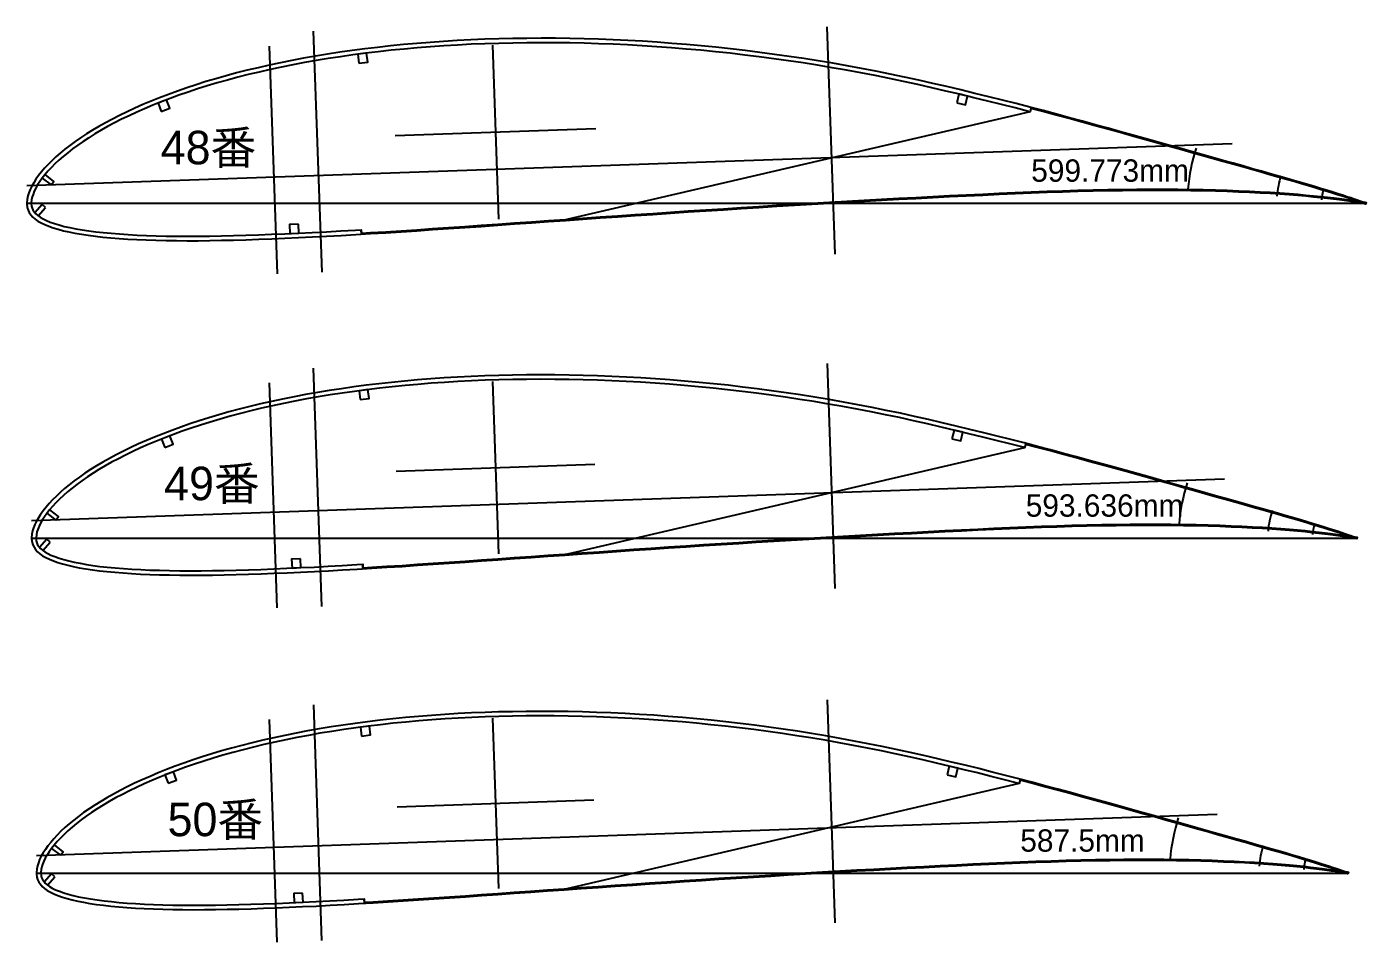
# Model space of a CAD drawing. Header units: metres. Extents: x -217 to 403, y -3621 to 82.
# Drawn here: x -210 to 390, y -781 to -371 of the extents above; entities that cross this region are included whole.
import ezdxf

# ---------------------------------------------------------------- set-up
doc = ezdxf.new("R2010")
doc.units = ezdxf.units.M
for name, color, linetype in [('FoilLayer', 7, 'Continuous'), ('RefFoilLayer', 7, 'Continuous'), ('StringerLayer', 7, 'Continuous'), ('SubLayer', 7, 'Continuous'), ('TextLayer', 7, 'Continuous')]:
    doc.layers.add(name, color=color, linetype=linetype)
doc.styles.add('MSゴシック', font='bigfont')

msp = doc.modelspace()

# ---------------------------------------------------------------- linework, layer by layer
at = {"layer": 'FoilLayer'}
for p, q in [((239.91, -407.11), (239.4, -409.04)), ((239.4, -409.04), (29.99, -457.77)), ((-59.98, -463.84), (-60.1, -461.85)), ((237.45, -557.55), (236.95, -559.48)), ((236.95, -559.48), (29.68, -607.7)), ((-59.36, -613.7), (-59.48, -611.7)), ((234.49, -709.92), (29.37, -757.62)), ((235, -707.99), (234.49, -709.92)), ((-58.75, -763.56), (-58.87, -761.56))]:
    msp.add_line(p, q, dxfattribs=at)
for points in [[(389.7, -450.39), (389.59, -450.35), (389.23, -450.23), (388.67, -450.04), (387.89, -449.77), (386.92, -449.43), (385.76, -449.03), (384.4, -448.57), (382.85, -448.06), (381.13, -447.48), (379.22, -446.87), (377.14, -446.19), (374.87, -445.48), (372.43, -444.73), (369.81, -443.92), (367.03, -443.08), (364.07, -442.2), (360.95, -441.27), (357.66, -440.31), (354.2, -439.32), (350.57, -438.29), (346.79, -437.21), (342.85, -436.09), (338.77, -434.93), (334.54, -433.73), (330.16, -432.5), (325.65, -431.23), (321.01, -429.91), (316.24, -428.57), (311.36, -427.19), (306.36, -425.79), (301.24, -424.35), (296.01, -422.89), (290.69, -421.4), (285.28, -419.89), (279.78, -418.36), (274.18, -416.82), (268.5, -415.26), (262.75, -413.68), (256.94, -412.1), (251.06, -410.52), (245.12, -408.94), (239.79, -407.54), (239.4, -409.04), (238.72, -408.87), (232.67, -407.3), (226.57, -405.75), (220.43, -404.22), (214.22, -402.7), (207.98, -401.2), (201.7, -399.71), (195.41, -398.25), (189.1, -396.83), (182.78, -395.45), (176.41, -394.12), (170.02, -392.84), (163.6, -391.6), (157.16, -390.41), (150.7, -389.28), (144.23, -388.19), (137.73, -387.16), (131.21, -386.19), (124.67, -385.27), (118.13, -384.4), (111.58, -383.59), (105.03, -382.83), (98.47, -382.13), (91.89, -381.49), (85.33, -380.9), (78.76, -380.37), (72.21, -379.88), (65.67, -379.46), (59.14, -379.09), (52.63, -378.79), (46.13, -378.54), (39.66, -378.34), (33.22, -378.2), (26.81, -378.11), (20.44, -378.09), (14.08, -378.13), (7.76, -378.22), (1.5, -378.36), (-4.73, -378.55), (-10.89, -378.8), (-17.01, -379.12), (-23.09, -379.49), (-29.12, -379.92), (-35.08, -380.39), (-40.97, -380.91), (-46.78, -381.49), (-52.55, -382.13), (-58.24, -382.83), (-63.87, -383.57), (-69.42, -384.36), (-74.88, -385.19), (-80.26, -386.07), (-85.55, -387.01), (-90.77, -387.99), (-95.9, -389.03), (-100.94, -390.1), (-105.89, -391.21), (-110.71, -392.36), (-115.45, -393.57), (-120.1, -394.82), (-124.66, -396.11), (-129.09, -397.43), (-133.43, -398.79), (-137.66, -400.18), (-141.78, -401.61), (-145.78, -403.07), (-149.69, -404.57), (-153.48, -406.09), (-157.15, -407.63), (-160.69, -409.19), (-164.12, -410.78), (-167.43, -412.39), (-170.64, -414.02), (-173.7, -415.65), (-176.65, -417.31), (-179.45, -418.95), (-182.13, -420.62), (-184.69, -422.31), (-187.13, -424), (-189.43, -425.68), (-191.6, -427.36), (-193.63, -429.02), (-195.52, -430.68), (-197.29, -432.34), (-198.92, -433.99), (-200.43, -435.62), (-201.8, -437.21), (-203.03, -438.79), (-204.13, -440.31), (-205.08, -441.78), (-205.9, -443.24), (-206.56, -444.57), (-207.13, -446.04), (-207.51, -447.07), (-207.78, -448.44), (-207.92, -449.82), (-207.93, -450.09), (-207.83, -451.29), (-207.57, -452.14), (-207.18, -452.97), (-206.6, -453.83), (-205.88, -454.66), (-204.98, -455.47), (-203.92, -456.24), (-202.66, -456.98), (-201.14, -457.69), (-199.4, -458.39), (-197.45, -459.07), (-195.37, -459.72), (-193.11, -460.33), (-190.65, -460.88), (-187.99, -461.4), (-185.14, -461.9), (-182.15, -462.36), (-178.99, -462.78), (-175.65, -463.14), (-172.12, -463.46), (-168.41, -463.76), (-164.54, -464.04), (-160.55, -464.27), (-156.38, -464.44), (-152.05, -464.57), (-147.54, -464.67), (-142.88, -464.74), (-138.08, -464.77), (-133.15, -464.75), (-128.04, -464.69), (-122.77, -464.59), (-117.35, -464.48), (-111.82, -464.33), (-106.15, -464.14), (-100.34, -463.91), (-94.38, -463.65), (-88.28, -463.38), (-82.07, -463.09), (-75.76, -462.76), (-69.32, -462.4), (-62.74, -462), (-60.1, -461.85), (-60, -463.39), (-55.95, -463.15), (-49.16, -462.75), (-42.29, -462.31), (-35.3, -461.84), (-28.21, -461.35), (-21.02, -460.87), (-13.75, -460.39), (-6.42, -459.88), (0.99, -459.35), (8.49, -458.82), (16.06, -458.28), (23.69, -457.76), (31.36, -457.23), (39.07, -456.68), (46.85, -456.12), (54.68, -455.58), (62.53, -455.06), (70.4, -454.52), (78.29, -453.98), (86.22, -453.44), (94.17, -452.92), (102.11, -452.42), (110.04, -451.93), (117.96, -451.42), (125.89, -450.92), (133.81, -450.44), (141.7, -449.98), (149.54, -449.53), (157.35, -449.06), (165.15, -448.62), (172.9, -448.19), (180.59, -447.78), (188.22, -447.37), (195.8, -446.96), (203.34, -446.57), (210.81, -446.21), (218.2, -445.87), (225.51, -445.53), (232.75, -445.2), (239.92, -444.9), (247, -444.64), (253.97, -444.41), (260.84, -444.19), (267.61, -444.01), (274.28, -443.87), (280.81, -443.78), (287.2, -443.72), (293.45, -443.68), (299.57, -443.67), (305.54, -443.71), (311.34, -443.79), (316.96, -443.89), (322.43, -444.02), (327.72, -444.18), (332.83, -444.37), (337.73, -444.59), (342.45, -444.82), (346.97, -445.07), (351.3, -445.35), (355.41, -445.66), (359.29, -445.98), (362.95, -446.3), (366.39, -446.61), (369.61, -446.94), (372.6, -447.27), (375.36, -447.59), (377.87, -447.91), (380.14, -448.21), (382.17, -448.49), (383.97, -448.74), (385.53, -448.96), (386.85, -449.15), (387.94, -449.32), (388.8, -449.45), (389.41, -449.54), (389.8, -449.6), (389.93, -449.62)], [(385.71, -600.4), (385.6, -600.35), (385.25, -600.23), (384.69, -600.04), (383.92, -599.77), (382.96, -599.44), (381.81, -599.04), (380.47, -598.59), (378.94, -598.08), (377.23, -597.51), (375.34, -596.9), (373.28, -596.24), (371.04, -595.53), (368.62, -594.78), (366.03, -593.99), (363.27, -593.15), (360.35, -592.28), (357.25, -591.37), (354, -590.42), (350.57, -589.43), (346.99, -588.41), (343.24, -587.34), (339.34, -586.24), (335.3, -585.09), (331.11, -583.91), (326.78, -582.68), (322.32, -581.42), (317.72, -580.12), (313.01, -578.79), (308.18, -577.43), (303.22, -576.04), (298.15, -574.62), (292.98, -573.17), (287.72, -571.69), (282.36, -570.2), (276.92, -568.69), (271.38, -567.17), (265.76, -565.62), (260.06, -564.06), (254.31, -562.49), (248.49, -560.93), (242.61, -559.37), (237.34, -557.98), (236.95, -559.48), (236.27, -559.31), (230.28, -557.76), (224.25, -556.22), (218.17, -554.71), (212.03, -553.21), (205.84, -551.72), (199.63, -550.25), (193.41, -548.8), (187.16, -547.39), (180.9, -546.02), (174.61, -544.72), (168.27, -543.45), (161.92, -542.22), (155.55, -541.04), (149.16, -539.92), (142.75, -538.85), (136.32, -537.83), (129.86, -536.86), (123.4, -535.95), (116.92, -535.09), (110.44, -534.29), (103.95, -533.53), (97.46, -532.85), (90.95, -532.21), (84.45, -531.63), (77.95, -531.1), (71.47, -530.62), (64.99, -530.2), (58.54, -529.84), (52.09, -529.54), (45.66, -529.29), (39.25, -529.09), (32.88, -528.95), (26.54, -528.87), (20.23, -528.84), (13.94, -528.89), (7.68, -528.97), (1.48, -529.11), (-4.68, -529.31), (-10.78, -529.55), (-16.84, -529.87), (-22.85, -530.23), (-28.82, -530.65), (-34.72, -531.12), (-40.54, -531.64), (-46.3, -532.21), (-52.01, -532.85), (-57.64, -533.53), (-63.21, -534.27), (-68.71, -535.05), (-74.11, -535.87), (-79.43, -536.74), (-84.68, -537.67), (-89.84, -538.65), (-94.92, -539.67), (-99.91, -540.73), (-104.8, -541.83), (-109.58, -542.97), (-114.27, -544.16), (-118.87, -545.4), (-123.37, -546.68), (-127.77, -547.99), (-132.06, -549.33), (-136.24, -550.71), (-140.32, -552.12), (-144.29, -553.57), (-148.15, -555.05), (-151.9, -556.55), (-155.53, -558.08), (-159.04, -559.62), (-162.43, -561.2), (-165.71, -562.79), (-168.88, -564.41), (-171.92, -566.02), (-174.83, -567.66), (-177.61, -569.29), (-180.26, -570.94), (-182.78, -572.61), (-185.2, -574.28), (-187.48, -575.95), (-189.63, -577.61), (-191.63, -579.25), (-193.51, -580.89), (-195.25, -582.54), (-196.87, -584.16), (-198.36, -585.78), (-199.72, -587.35), (-200.94, -588.91), (-202.02, -590.42), (-202.97, -591.88), (-203.78, -593.32), (-204.43, -594.64), (-204.99, -596.09), (-205.36, -597.11), (-205.63, -598.46), (-205.77, -599.82), (-205.78, -600.09), (-205.68, -601.27), (-205.43, -602.11), (-205.05, -602.93), (-204.48, -603.77), (-203.76, -604.59), (-202.87, -605.4), (-201.82, -606.16), (-200.57, -606.89), (-199.08, -607.59), (-197.35, -608.28), (-195.43, -608.96), (-193.37, -609.6), (-191.13, -610.2), (-188.69, -610.75), (-186.06, -611.26), (-183.24, -611.76), (-180.28, -612.22), (-177.16, -612.63), (-173.85, -612.99), (-170.35, -613.3), (-166.68, -613.6), (-162.86, -613.87), (-158.9, -614.1), (-154.78, -614.27), (-150.5, -614.4), (-146.03, -614.5), (-141.42, -614.57), (-136.67, -614.6), (-131.79, -614.58), (-126.73, -614.52), (-121.52, -614.42), (-116.15, -614.31), (-110.68, -614.17), (-105.07, -613.98), (-99.32, -613.75), (-93.41, -613.49), (-87.37, -613.22), (-81.23, -612.93), (-74.98, -612.61), (-68.61, -612.25), (-62.1, -611.86), (-59.48, -611.7), (-59.39, -613.25), (-55.38, -613.01), (-48.66, -612.61), (-41.85, -612.18), (-34.94, -611.72), (-27.93, -611.23), (-20.81, -610.75), (-13.61, -610.28), (-6.35, -609.77), (0.98, -609.25), (8.4, -608.72), (15.9, -608.19), (23.45, -607.68), (31.03, -607.15), (38.67, -606.6), (46.38, -606.06), (54.12, -605.52), (61.89, -605), (69.68, -604.47), (77.49, -603.94), (85.34, -603.4), (93.21, -602.89), (101.07, -602.39), (108.91, -601.9), (116.76, -601.4), (124.61, -600.9), (132.44, -600.44), (140.25, -599.98), (148.01, -599.53), (155.74, -599.07), (163.46, -598.62), (171.13, -598.2), (178.74, -597.8), (186.29, -597.4), (193.8, -596.99), (201.26, -596.6), (208.65, -596.24), (215.97, -595.91), (223.2, -595.57), (230.37, -595.24), (237.46, -594.94), (244.47, -594.69), (251.37, -594.46), (258.17, -594.25), (264.87, -594.06), (271.47, -593.93), (277.94, -593.84), (284.26, -593.78), (290.45, -593.74), (296.5, -593.73), (302.41, -593.77), (308.16, -593.85), (313.72, -593.95), (319.13, -594.08), (324.37, -594.23), (329.42, -594.42), (334.28, -594.64), (338.94, -594.87), (343.42, -595.12), (347.71, -595.39), (351.77, -595.7), (355.61, -596.01), (359.23, -596.33), (362.64, -596.64), (365.83, -596.96), (368.79, -597.29), (371.52, -597.61), (374, -597.93), (376.25, -598.22), (378.26, -598.5), (380.04, -598.75), (381.58, -598.97), (382.9, -599.16), (383.97, -599.32), (384.82, -599.45), (385.42, -599.54), (385.81, -599.6), (385.94, -599.62)], [(381.73, -750.4), (381.61, -750.36), (381.26, -750.24), (380.71, -750.04), (379.95, -749.78), (379, -749.45), (377.86, -749.06), (376.53, -748.61), (375.02, -748.11), (373.33, -747.54), (371.46, -746.94), (369.42, -746.28), (367.2, -745.58), (364.81, -744.84), (362.24, -744.06), (359.51, -743.23), (356.62, -742.36), (353.56, -741.46), (350.34, -740.52), (346.95, -739.55), (343.4, -738.54), (339.69, -737.48), (335.83, -736.39), (331.83, -735.25), (327.69, -734.08), (323.4, -732.87), (318.98, -731.62), (314.44, -730.33), (309.77, -729.02), (304.99, -727.67), (300.09, -726.29), (295.07, -724.89), (289.95, -723.45), (284.74, -721.99), (279.44, -720.51), (274.05, -719.02), (268.57, -717.51), (263.01, -715.98), (257.37, -714.44), (251.68, -712.88), (245.92, -711.34), (240.1, -709.79), (234.89, -708.42), (234.49, -709.92), (233.83, -709.75), (227.9, -708.22), (221.93, -706.7), (215.91, -705.19), (209.83, -703.71), (203.71, -702.24), (197.56, -700.78), (191.4, -699.35), (185.22, -697.96), (179.03, -696.6), (172.8, -695.31), (166.53, -694.05), (160.25, -692.84), (153.94, -691.67), (147.61, -690.56), (141.27, -689.5), (134.9, -688.49), (128.52, -687.54), (122.12, -686.63), (115.71, -685.78), (109.3, -684.99), (102.88, -684.24), (96.45, -683.56), (90.01, -682.94), (83.58, -682.35), (77.15, -681.83), (70.73, -681.36), (64.32, -680.94), (57.93, -680.59), (51.55, -680.29), (45.18, -680.04), (38.84, -679.85), (32.54, -679.71), (26.26, -679.62), (20.02, -679.6), (13.79, -679.64), (7.61, -679.73), (1.47, -679.86), (-4.63, -680.06), (-10.67, -680.3), (-16.66, -680.61), (-22.61, -680.98), (-28.52, -681.39), (-34.36, -681.85), (-40.12, -682.36), (-45.82, -682.93), (-51.47, -683.56), (-57.04, -684.24), (-62.55, -684.97), (-67.99, -685.74), (-73.34, -686.55), (-78.61, -687.42), (-83.8, -688.34), (-88.91, -689.3), (-93.93, -690.31), (-98.87, -691.37), (-103.71, -692.45), (-108.44, -693.58), (-113.08, -694.76), (-117.63, -695.99), (-122.09, -697.25), (-126.44, -698.54), (-130.69, -699.87), (-134.83, -701.24), (-138.86, -702.64), (-142.79, -704.07), (-146.61, -705.54), (-150.32, -707.02), (-153.92, -708.53), (-157.39, -710.06), (-160.75, -711.62), (-163.99, -713.19), (-167.12, -714.79), (-170.13, -716.39), (-173.02, -718.01), (-175.76, -719.62), (-178.38, -721.26), (-180.88, -722.91), (-183.27, -724.57), (-185.53, -726.21), (-187.66, -727.85), (-189.64, -729.48), (-191.49, -731.1), (-193.22, -732.73), (-194.82, -734.34), (-196.29, -735.94), (-197.64, -737.5), (-198.85, -739.04), (-199.92, -740.53), (-200.85, -741.97), (-201.65, -743.4), (-202.3, -744.7), (-202.85, -746.13), (-203.22, -747.14), (-203.49, -748.47), (-203.62, -749.82), (-203.63, -750.08), (-203.53, -751.25), (-203.29, -752.08), (-202.91, -752.89), (-202.35, -753.72), (-201.64, -754.53), (-200.76, -755.33), (-199.73, -756.08), (-198.49, -756.8), (-197.01, -757.5), (-195.31, -758.18), (-193.4, -758.84), (-191.36, -759.48), (-189.15, -760.07), (-186.74, -760.62), (-184.14, -761.13), (-181.35, -761.61), (-178.42, -762.07), (-175.32, -762.48), (-172.05, -762.83), (-168.59, -763.15), (-164.96, -763.44), (-161.18, -763.71), (-157.26, -763.94), (-153.18, -764.1), (-148.94, -764.23), (-144.52, -764.33), (-139.96, -764.4), (-135.26, -764.43), (-130.43, -764.41), (-125.42, -764.35), (-120.26, -764.25), (-114.95, -764.14), (-109.53, -764), (-103.98, -763.81), (-98.29, -763.59), (-92.45, -763.33), (-86.47, -763.07), (-80.39, -762.78), (-74.21, -762.46), (-67.9, -762.1), (-61.46, -761.72), (-58.87, -761.56), (-58.78, -763.11), (-54.81, -762.88), (-48.16, -762.48), (-41.42, -762.05), (-34.58, -761.59), (-27.64, -761.11), (-20.59, -760.64), (-13.47, -760.17), (-6.29, -759.67), (0.97, -759.15), (8.32, -758.63), (15.73, -758.11), (23.21, -757.59), (30.71, -757.07), (38.27, -756.53), (45.9, -755.99), (53.56, -755.46), (61.25, -754.94), (68.96, -754.42), (76.69, -753.89), (84.46, -753.36), (92.24, -752.85), (100.02, -752.37), (107.79, -751.88), (115.55, -751.38), (123.32, -750.89), (131.07, -750.43), (138.8, -749.97), (146.48, -749.53), (154.13, -749.07), (161.77, -748.63), (169.36, -748.22), (176.9, -747.82), (184.37, -747.42), (191.8, -747.01), (199.18, -746.63), (206.5, -746.28), (213.74, -745.94), (220.89, -745.61), (227.99, -745.29), (235.01, -744.99), (241.94, -744.74), (248.78, -744.52), (255.5, -744.3), (262.14, -744.12), (268.67, -743.99), (275.07, -743.9), (281.32, -743.84), (287.44, -743.8), (293.44, -743.79), (299.29, -743.83), (304.97, -743.91), (310.48, -744.01), (315.83, -744.13), (321.01, -744.29), (326.02, -744.47), (330.82, -744.69), (335.44, -744.92), (339.87, -745.16), (344.11, -745.43), (348.14, -745.74), (351.94, -746.05), (355.52, -746.36), (358.9, -746.67), (362.05, -746.99), (364.98, -747.31), (367.68, -747.63), (370.14, -747.94), (372.37, -748.24), (374.35, -748.51), (376.12, -748.76), (377.64, -748.97), (378.94, -749.16), (380, -749.32), (380.85, -749.45), (381.44, -749.54), (381.83, -749.6), (381.96, -749.62)]]:
    msp.add_lwpolyline(points, close=True, dxfattribs=at)
at = {"layer": 'RefFoilLayer'}
for points in [[(389.85, -449.97), (389.73, -449.93), (389.38, -449.81), (388.81, -449.61), (388.04, -449.34), (387.07, -449), (385.9, -448.6), (384.54, -448.15), (383, -447.63), (381.27, -447.06), (379.36, -446.44), (377.27, -445.77), (375.01, -445.05), (372.57, -444.3), (369.95, -443.49), (367.16, -442.65), (364.2, -441.76), (361.07, -440.84), (357.78, -439.88), (354.32, -438.89), (350.7, -437.85), (346.91, -436.77), (342.97, -435.66), (338.89, -434.5), (334.66, -433.3), (330.28, -432.07), (325.77, -430.79), (321.13, -429.48), (316.37, -428.14), (311.48, -426.76), (306.48, -425.35), (301.36, -423.92), (296.13, -422.46), (290.81, -420.96), (285.4, -419.45), (279.9, -417.93), (274.3, -416.39), (268.62, -414.83), (262.87, -413.25), (257.05, -411.66), (251.17, -410.08), (245.23, -408.51), (239.22, -406.93), (233.16, -405.36), (227.06, -403.81), (220.9, -402.27), (214.69, -400.76), (208.44, -399.26), (202.15, -397.76), (195.85, -396.3), (189.53, -394.87), (183.18, -393.49), (176.81, -392.16), (170.39, -390.88), (163.97, -389.64), (157.51, -388.44), (151.03, -387.3), (144.54, -386.22), (138.02, -385.19), (131.49, -384.21), (124.94, -383.29), (118.38, -382.42), (111.81, -381.6), (105.24, -380.84), (98.66, -380.14), (92.07, -379.5), (85.49, -378.91), (78.91, -378.37), (72.34, -377.89), (65.78, -377.46), (59.24, -377.1), (52.7, -376.79), (46.19, -376.54), (39.7, -376.34), (33.25, -376.2), (26.82, -376.11), (20.42, -376.09), (14.05, -376.13), (7.72, -376.22), (1.43, -376.36), (-4.81, -376.56), (-10.99, -376.81), (-17.14, -377.13), (-23.23, -377.5), (-29.28, -377.92), (-35.26, -378.4), (-41.16, -378.92), (-47.01, -379.5), (-52.79, -380.15), (-58.5, -380.84), (-64.15, -381.59), (-69.72, -382.38), (-75.21, -383.21), (-80.61, -384.1), (-85.93, -385.04), (-91.17, -386.03), (-96.32, -387.07), (-101.38, -388.15), (-106.35, -389.27), (-111.21, -390.42), (-115.98, -391.63), (-120.65, -392.89), (-125.22, -394.2), (-129.69, -395.52), (-134.06, -396.89), (-138.31, -398.29), (-142.46, -399.73), (-146.5, -401.21), (-150.43, -402.71), (-154.25, -404.24), (-157.95, -405.8), (-161.54, -407.37), (-165, -408.98), (-168.34, -410.61), (-171.58, -412.26), (-174.68, -413.91), (-177.66, -415.58), (-180.51, -417.26), (-183.24, -418.95), (-185.83, -420.66), (-188.3, -422.39), (-190.66, -424.1), (-192.87, -425.81), (-194.95, -427.51), (-196.89, -429.22), (-198.7, -430.93), (-200.39, -432.63), (-201.94, -434.32), (-203.37, -435.98), (-204.66, -437.62), (-205.81, -439.23), (-206.83, -440.81), (-207.7, -442.36), (-208.43, -443.85), (-209.02, -445.39), (-209.47, -446.7), (-209.77, -448.25), (-209.92, -449.82), (-209.91, -450.32), (-209.73, -451.91), (-209.36, -453.03), (-208.82, -454.12), (-208.1, -455.16), (-207.21, -456.15), (-206.15, -457.1), (-204.92, -457.98), (-203.5, -458.79), (-201.88, -459.55), (-200.06, -460.27), (-198.05, -460.98), (-195.89, -461.65), (-193.55, -462.28), (-191.03, -462.84), (-188.33, -463.37), (-185.45, -463.87), (-182.41, -464.35), (-179.21, -464.77), (-175.83, -465.13), (-172.28, -465.46), (-168.55, -465.76), (-164.66, -466.03), (-160.63, -466.27), (-156.44, -466.44), (-152.09, -466.57), (-147.57, -466.67), (-142.89, -466.74), (-138.08, -466.77), (-133.12, -466.75), (-128.01, -466.69), (-122.73, -466.59), (-117.3, -466.48), (-111.75, -466.33), (-106.07, -466.14), (-100.25, -465.91), (-94.29, -465.65), (-88.18, -465.38), (-81.97, -465.08), (-75.65, -464.76), (-69.2, -464.39), (-62.62, -464), (-55.92, -463.6), (-49.13, -463.2), (-42.25, -462.76), (-35.27, -462.29), (-28.18, -461.8), (-20.99, -461.32), (-13.72, -460.84), (-6.39, -460.33), (1.03, -459.8), (8.52, -459.27), (16.09, -458.73), (23.72, -458.21), (31.39, -457.68), (39.11, -457.13), (46.89, -456.57), (54.71, -456.03), (62.56, -455.51), (70.43, -454.97), (78.32, -454.43), (86.25, -453.89), (94.2, -453.37), (102.14, -452.87), (110.07, -452.38), (117.99, -451.87), (125.92, -451.37), (133.84, -450.89), (141.72, -450.43), (149.56, -449.98), (157.38, -449.51), (165.17, -449.06), (172.93, -448.64), (180.62, -448.23), (188.24, -447.82), (195.83, -447.41), (203.36, -447.02), (210.83, -446.66), (218.22, -446.32), (225.53, -445.98), (232.77, -445.65), (239.93, -445.35), (247.01, -445.09), (253.99, -444.86), (260.85, -444.64), (267.62, -444.46), (274.28, -444.32), (280.82, -444.23), (287.2, -444.17), (293.45, -444.13), (299.57, -444.12), (305.53, -444.16), (311.33, -444.24), (316.95, -444.34), (322.41, -444.47), (327.7, -444.63), (332.81, -444.82), (337.71, -445.04), (342.42, -445.27), (346.94, -445.52), (351.27, -445.8), (355.37, -446.11), (359.25, -446.43), (362.9, -446.74), (366.35, -447.06), (369.56, -447.38), (372.55, -447.71), (375.3, -448.04), (377.81, -448.36), (380.08, -448.66), (382.11, -448.93), (383.91, -449.18), (385.46, -449.41), (386.79, -449.6), (387.87, -449.76), (388.73, -449.89), (389.34, -449.99), (389.72, -450.04), (389.85, -450.07)], [(385.86, -599.97), (385.74, -599.93), (385.39, -599.81), (384.84, -599.61), (384.07, -599.35), (383.11, -599.01), (381.95, -598.62), (380.61, -598.17), (379.08, -597.66), (377.37, -597.09), (375.48, -596.47), (373.41, -595.81), (371.17, -595.1), (368.75, -594.35), (366.16, -593.56), (363.4, -592.72), (360.47, -591.85), (357.38, -590.93), (354.12, -589.99), (350.7, -589), (347.11, -587.98), (343.36, -586.91), (339.46, -585.81), (335.42, -584.65), (331.24, -583.47), (326.9, -582.25), (322.44, -580.99), (317.84, -579.69), (313.13, -578.36), (308.3, -577), (303.35, -575.61), (298.28, -574.19), (293.11, -572.74), (287.84, -571.26), (282.48, -569.77), (277.03, -568.26), (271.5, -566.73), (265.87, -565.19), (260.18, -563.63), (254.42, -562.05), (248.6, -560.49), (242.72, -558.93), (236.77, -557.37), (230.78, -555.82), (224.73, -554.28), (218.64, -552.76), (212.49, -551.26), (206.31, -549.78), (200.09, -548.3), (193.85, -546.85), (187.59, -545.44), (181.31, -544.07), (175, -542.75), (168.65, -541.48), (162.29, -540.25), (155.89, -539.07), (149.49, -537.95), (143.06, -536.87), (136.61, -535.85), (130.14, -534.88), (123.66, -533.97), (117.17, -533.11), (110.67, -532.3), (104.16, -531.55), (97.65, -530.86), (91.13, -530.22), (84.61, -529.63), (78.1, -529.11), (71.59, -528.62), (65.11, -528.2), (58.63, -527.84), (52.16, -527.54), (45.72, -527.29), (39.29, -527.09), (32.91, -526.95), (26.54, -526.87), (20.21, -526.84), (13.91, -526.89), (7.64, -526.97), (1.42, -527.11), (-4.76, -527.31), (-10.88, -527.56), (-16.96, -527.87), (-22.99, -528.24), (-28.98, -528.66), (-34.89, -529.13), (-40.74, -529.65), (-46.52, -530.22), (-52.25, -530.86), (-57.9, -531.55), (-63.49, -532.29), (-69.01, -533.07), (-74.44, -533.9), (-79.78, -534.78), (-85.05, -535.71), (-90.24, -536.69), (-95.33, -537.71), (-100.35, -538.78), (-105.26, -539.89), (-110.07, -541.03), (-114.79, -542.23), (-119.41, -543.48), (-123.94, -544.77), (-128.37, -546.08), (-132.69, -547.43), (-136.9, -548.82), (-141, -550.25), (-145, -551.71), (-148.89, -553.2), (-152.68, -554.71), (-156.34, -556.25), (-159.88, -557.81), (-163.31, -559.4), (-166.62, -561.01), (-169.82, -562.64), (-172.9, -564.28), (-175.85, -565.94), (-178.67, -567.59), (-181.36, -569.27), (-183.93, -570.96), (-186.38, -572.67), (-188.7, -574.37), (-190.9, -576.06), (-192.96, -577.74), (-194.88, -579.44), (-196.67, -581.13), (-198.34, -582.81), (-199.88, -584.48), (-201.29, -586.12), (-202.57, -587.75), (-203.71, -589.34), (-204.71, -590.9), (-205.58, -592.44), (-206.29, -593.92), (-206.88, -595.43), (-207.33, -596.73), (-207.62, -598.27), (-207.77, -599.82), (-207.77, -600.32), (-207.58, -601.89), (-207.22, -603), (-206.69, -604.08), (-205.97, -605.11), (-205.09, -606.09), (-204.04, -607.02), (-202.82, -607.9), (-201.42, -608.7), (-199.82, -609.45), (-198.01, -610.17), (-196.02, -610.86), (-193.88, -611.53), (-191.57, -612.15), (-189.08, -612.71), (-186.41, -613.23), (-183.55, -613.73), (-180.54, -614.2), (-177.37, -614.62), (-174.04, -614.98), (-170.51, -615.3), (-166.82, -615.6), (-162.98, -615.87), (-158.99, -616.1), (-154.84, -616.27), (-150.54, -616.4), (-146.06, -616.5), (-141.43, -616.57), (-136.66, -616.6), (-131.76, -616.58), (-126.7, -616.52), (-121.47, -616.42), (-116.1, -616.31), (-110.61, -616.17), (-104.99, -615.98), (-99.23, -615.75), (-93.32, -615.49), (-87.28, -615.22), (-81.13, -614.93), (-74.87, -614.61), (-68.49, -614.25), (-61.98, -613.86), (-55.35, -613.46), (-48.63, -613.06), (-41.82, -612.63), (-34.91, -612.16), (-27.9, -611.68), (-20.78, -611.2), (-13.58, -610.73), (-6.32, -610.22), (1.02, -609.7), (8.44, -609.17), (15.93, -608.64), (23.48, -608.13), (31.07, -607.6), (38.71, -607.05), (46.41, -606.51), (54.15, -605.97), (61.92, -605.45), (69.71, -604.92), (77.52, -604.39), (85.37, -603.85), (93.23, -603.34), (101.09, -602.84), (108.94, -602.35), (116.78, -601.85), (124.63, -601.35), (132.47, -600.88), (140.27, -600.43), (148.03, -599.98), (155.77, -599.52), (163.48, -599.07), (171.16, -598.65), (178.77, -598.25), (186.32, -597.85), (193.82, -597.44), (201.28, -597.05), (208.68, -596.69), (215.99, -596.35), (223.22, -596.02), (230.39, -595.69), (237.48, -595.39), (244.48, -595.14), (251.39, -594.91), (258.18, -594.7), (264.88, -594.51), (271.48, -594.38), (277.94, -594.29), (284.26, -594.23), (290.45, -594.19), (296.5, -594.18), (302.41, -594.22), (308.15, -594.3), (313.71, -594.4), (319.11, -594.53), (324.35, -594.68), (329.4, -594.87), (334.26, -595.09), (338.92, -595.32), (343.39, -595.57), (347.67, -595.84), (351.73, -596.15), (355.58, -596.46), (359.19, -596.78), (362.6, -597.09), (365.78, -597.41), (368.74, -597.74), (371.46, -598.06), (373.94, -598.37), (376.19, -598.67), (378.2, -598.94), (379.98, -599.19), (381.52, -599.41), (382.83, -599.6), (383.9, -599.76), (384.75, -599.89), (385.36, -599.99), (385.73, -600.04), (385.86, -600.07)], [(381.87, -749.97), (381.76, -749.93), (381.41, -749.81), (380.86, -749.62), (380.1, -749.35), (379.15, -749.02), (378, -748.63), (376.68, -748.18), (375.16, -747.68), (373.47, -747.12), (371.6, -746.51), (369.55, -745.85), (367.33, -745.15), (364.94, -744.41), (362.38, -743.63), (359.64, -742.8), (356.75, -741.93), (353.69, -741.03), (350.46, -740.09), (347.07, -739.11), (343.52, -738.1), (339.81, -737.05), (335.95, -735.95), (331.95, -734.81), (327.81, -733.64), (323.52, -732.43), (319.1, -731.19), (314.56, -729.9), (309.89, -728.58), (305.11, -727.23), (300.21, -725.86), (295.19, -724.45), (290.08, -723.02), (284.86, -721.56), (279.56, -720.08), (274.17, -718.59), (268.69, -717.08), (263.13, -715.55), (257.49, -714), (251.79, -712.45), (246.04, -710.9), (240.21, -709.36), (234.33, -707.81), (228.39, -706.28), (222.41, -704.76), (216.38, -703.25), (210.3, -701.76), (204.17, -700.3), (198.02, -698.83), (191.84, -697.4), (185.65, -696), (179.43, -694.64), (173.19, -693.35), (166.91, -692.09), (160.61, -690.87), (154.28, -689.7), (147.94, -688.59), (141.58, -687.52), (135.2, -686.51), (128.8, -685.56), (122.38, -684.65), (115.96, -683.8), (109.53, -683), (103.09, -682.25), (96.64, -681.57), (90.19, -680.94), (83.74, -680.36), (77.29, -679.84), (70.85, -679.36), (64.43, -678.95), (58.02, -678.59), (51.63, -678.29), (45.25, -678.04), (38.89, -677.85), (32.57, -677.71), (26.27, -677.62), (20.01, -677.6), (13.77, -677.64), (7.56, -677.73), (1.4, -677.86), (-4.71, -678.06), (-10.77, -678.31), (-16.79, -678.62), (-22.75, -678.98), (-28.68, -679.4), (-34.53, -679.86), (-40.32, -680.37), (-46.04, -680.94), (-51.71, -681.58), (-57.31, -682.26), (-62.83, -682.99), (-68.29, -683.76), (-73.67, -684.58), (-78.96, -685.45), (-84.17, -686.37), (-89.3, -687.34), (-94.35, -688.36), (-99.31, -689.42), (-104.17, -690.51), (-108.93, -691.64), (-113.6, -692.83), (-118.18, -694.06), (-122.66, -695.34), (-127.04, -696.64), (-131.32, -697.98), (-135.48, -699.35), (-139.55, -700.76), (-143.5, -702.21), (-147.36, -703.68), (-151.1, -705.18), (-154.72, -706.7), (-158.23, -708.25), (-161.62, -709.82), (-164.9, -711.41), (-168.06, -713.03), (-171.11, -714.65), (-174.03, -716.29), (-176.82, -717.93), (-179.49, -719.59), (-182.02, -721.26), (-184.45, -722.95), (-186.75, -724.63), (-188.92, -726.31), (-190.96, -727.97), (-192.86, -729.65), (-194.64, -731.32), (-196.29, -732.99), (-197.81, -734.64), (-199.21, -736.26), (-200.47, -737.87), (-201.6, -739.45), (-202.59, -740.99), (-203.45, -742.52), (-204.16, -743.98), (-204.74, -745.48), (-205.18, -746.76), (-205.48, -748.28), (-205.62, -749.82), (-205.62, -750.32), (-205.44, -751.87), (-205.08, -752.97), (-204.55, -754.04), (-203.84, -755.05), (-202.97, -756.03), (-201.93, -756.95), (-200.73, -757.81), (-199.34, -758.61), (-197.75, -759.35), (-195.97, -760.06), (-194, -760.75), (-191.88, -761.42), (-189.59, -762.03), (-187.12, -762.58), (-184.48, -763.1), (-181.65, -763.59), (-178.68, -764.05), (-175.54, -764.46), (-172.24, -764.82), (-168.75, -765.14), (-165.1, -765.43), (-161.29, -765.7), (-157.34, -765.93), (-153.24, -766.1), (-148.98, -766.23), (-144.55, -766.33), (-139.97, -766.4), (-135.25, -766.43), (-130.4, -766.41), (-125.39, -766.34), (-120.22, -766.25), (-114.9, -766.14), (-109.47, -766), (-103.9, -765.81), (-98.2, -765.59), (-92.36, -765.33), (-86.38, -765.06), (-80.29, -764.78), (-74.1, -764.46), (-67.78, -764.1), (-61.34, -763.71), (-54.78, -763.32), (-48.13, -762.93), (-41.39, -762.5), (-34.55, -762.04), (-27.61, -761.56), (-20.56, -761.09), (-13.44, -760.62), (-6.26, -760.12), (1, -759.6), (8.35, -759.08), (15.76, -758.55), (23.24, -758.04), (30.75, -757.52), (38.31, -756.98), (45.93, -756.44), (53.59, -755.91), (61.28, -755.39), (68.99, -754.87), (76.72, -754.34), (84.49, -753.81), (92.27, -753.3), (100.05, -752.81), (107.82, -752.33), (115.58, -751.83), (123.34, -751.34), (131.1, -750.88), (138.82, -750.42), (146.5, -749.98), (154.16, -749.52), (161.79, -749.08), (169.39, -748.67), (176.92, -748.27), (184.39, -747.87), (191.82, -747.46), (199.2, -747.08), (206.52, -746.73), (213.76, -746.39), (220.91, -746.06), (228, -745.73), (235.02, -745.44), (241.96, -745.19), (248.79, -744.96), (255.51, -744.75), (262.14, -744.57), (268.67, -744.44), (275.07, -744.35), (281.32, -744.29), (287.44, -744.25), (293.44, -744.24), (299.28, -744.28), (304.96, -744.36), (310.47, -744.46), (315.81, -744.58), (321, -744.74), (326, -744.92), (330.8, -745.14), (335.41, -745.36), (339.84, -745.61), (344.08, -745.88), (348.1, -746.19), (351.9, -746.5), (355.48, -746.81), (358.85, -747.12), (362, -747.44), (364.93, -747.76), (367.62, -748.08), (370.08, -748.39), (372.3, -748.68), (374.29, -748.95), (376.05, -749.2), (377.57, -749.42), (378.87, -749.61), (379.94, -749.76), (380.78, -749.89), (381.38, -749.99), (381.75, -750.04), (381.87, -750.06)]]:
    msp.add_lwpolyline(points, close=True, dxfattribs=at)
at = {"layer": 'StringerLayer'}
for points in [[(-61.18, -387.25), (-57.21, -386.73), (-57.73, -382.76), (-61.7, -383.28), (-61.18, -387.25)], [(206.58, -404.98), (210.47, -405.91), (211.4, -402.02), (207.51, -401.09), (206.58, -404.98)], [(-149.67, -408.84), (-145.93, -407.41), (-147.36, -403.68), (-151.1, -405.11), (-149.67, -408.84)], [(-199.03, -441.79), (-197.8, -440.21), (-201.73, -437.13), (-202.97, -438.7), (-199.03, -441.79)], [(-201.53, -451.84), (-203.02, -450.51), (-206.34, -454.25), (-204.85, -455.58), (-201.53, -451.84)], [(-88.23, -459.38), (-92.23, -459.55), (-92.05, -463.55), (-88.06, -463.37), (-88.23, -459.38)], [(-60.56, -537.95), (-56.6, -537.43), (-57.12, -533.47), (-61.09, -533.99), (-60.56, -537.95)], [(204.43, -555.5), (208.32, -556.43), (209.25, -552.54), (205.36, -551.61), (204.43, -555.5)], [(-148.13, -559.33), (-144.4, -557.9), (-145.83, -554.16), (-149.56, -555.59), (-148.13, -559.33)], [(-196.95, -591.92), (-195.71, -590.35), (-199.65, -587.26), (-200.88, -588.84), (-196.95, -591.92)], [(-199.41, -601.77), (-200.91, -600.44), (-204.23, -604.18), (-202.73, -605.51), (-199.41, -601.77)], [(-87.31, -609.22), (-91.31, -609.39), (-91.13, -613.39), (-87.14, -613.21), (-87.31, -609.22)], [(-59.95, -688.66), (-55.98, -688.14), (-56.51, -684.17), (-60.47, -684.69), (-59.95, -688.66)], [(-146.6, -709.81), (-142.86, -708.39), (-144.29, -704.65), (-148.03, -706.08), (-146.6, -709.81)], [(202.28, -706.01), (206.17, -706.95), (207.1, -703.06), (203.21, -702.12), (202.28, -706.01)], [(-194.86, -742.06), (-193.63, -740.49), (-197.56, -737.4), (-198.79, -738.97), (-194.86, -742.06)], [(-197.29, -751.7), (-198.79, -750.38), (-202.11, -754.12), (-200.61, -755.45), (-197.29, -751.7)], [(-86.39, -759.06), (-90.39, -759.24), (-90.21, -763.23), (-86.22, -763.05), (-86.39, -759.06)]]:
    msp.add_lwpolyline(points, dxfattribs=at)
at = {"layer": 'SubLayer'}
for p, q in [((148.44, -370.94), (152, -472.84)), ((-81.63, -372.98), (-77.86, -480.87)), ((-101.4, -379.67), (-97.85, -481.57)), ((-1.36, -379.18), (1.36, -457.1)), ((-44.96, -419.71), (44.96, -416.57)), ((329.87, -423.31), (-209.92, -442.16)), ((-209.92, -450), (389.85, -450)), ((148.46, -521.7), (151.98, -622.56)), ((-81.61, -523.79), (-77.88, -630.58)), ((-101.39, -530.43), (-97.87, -631.28)), ((-1.35, -529.9), (1.35, -607.03)), ((-44.5, -570.02), (44.5, -566.91)), ((326.5, -573.59), (-207.77, -592.24)), ((-207.77, -600), (385.86, -600)), ((-81.59, -674.61), (-77.9, -780.3)), ((148.47, -672.46), (151.96, -772.27)), ((-101.37, -681.18), (-97.89, -780.99)), ((-1.33, -680.63), (1.33, -756.95)), ((-44.04, -720.33), (44.04, -717.25)), ((323.12, -723.86), (-205.62, -742.32)), ((-205.62, -750), (381.87, -750))]:
    msp.add_line(p, q, dxfattribs=at)
for centre, radius in [((389.85, -450), 80), ((389.85, -450), 40), ((389.85, -450), 20), ((385.86, -600), 80), ((385.86, -600), 40), ((385.86, -600), 20), ((381.87, -750), 80), ((381.87, -750), 40), ((381.87, -750), 20)]:
    msp.add_arc(centre, radius, 162, 175.5, dxfattribs=at)

# ---------------------------------------------------------------- texts
at = {"layer": 'TextLayer', "style": 'MSゴシック'}
for s, height, p in [('48番', 15, (-149.94, -432.53)), ('599.773mm', 10, (239.91, -440.35)), ('49番', 15, (-148.41, -583.01)), ('593.636mm', 10, (237.45, -590.39)), ('50番', 15, (-146.87, -733.5)), ('587.5mm', 10, (235, -740.44))]:
    msp.add_text(s, height=height, dxfattribs=at).set_placement(p)

doc.saveas('drawing.dxf')
